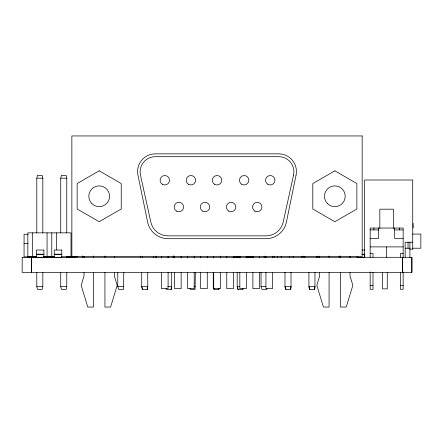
<?xml version="1.0" encoding="UTF-8"?>
<svg xmlns="http://www.w3.org/2000/svg" width="443" height="443" viewBox="0 0 443 443"><rect width="100%" height="100%" fill="white"/><g stroke="black" fill="none" stroke-linecap="round" stroke-linejoin="round"><path stroke-width="0.66" d="M123.807 272.312L123.519 289.5L118.807 289.5L117.772 286.671L117.772 272.312M195.346 272.312L195.064 289.5L190.352 289.5L189.936 288.365M219.119 288.365L219.003 289.5L213.914 289.5L213.255 286.671L213.255 272.312M243.057 288.365L242.947 289.5L237.858 289.5L237.193 286.671L237.193 272.312M266.907 288.365L266.791 289.5L262.079 289.5L261.043 286.671L261.043 272.312M36.791 232.852L36.791 178.18L37.45 175.356L42.163 175.356L42.827 178.18L42.827 232.852M60.735 232.852L60.735 178.18L61.394 175.356L66.107 175.356L66.766 178.18L66.766 232.852M42.827 272.218L42.827 286.577L42.163 289.406L37.45 289.406L36.791 286.577L36.791 272.218M66.766 272.218L66.766 286.577L66.107 289.406L61.394 289.406L60.735 286.577L60.735 272.218M147.087 289.5L147.746 286.671L147.746 272.312M171.026 289.5L171.685 286.671L171.685 272.312M218.626 289.5L218.892 288.365M242.57 289.5L242.83 288.365M290.359 289.5L291.018 286.671L291.018 272.312M314.297 289.5L314.956 286.671L314.956 272.312M36.791 178.18L42.827 178.18M60.735 178.18L66.766 178.18M370.165 229.928L378.649 229.928M394.674 229.928L403.152 229.928M412.649 234.076L420.85 234.076L420.85 248.213L412.649 248.213M28.197 234.264L24.06 234.264L24.06 256.885L36.287 256.885M370.165 238.412L378.649 238.412L378.649 228.045M403.152 238.412L394.674 238.412L394.674 228.045M412.704 242.21L405.162 242.21L405.162 257.289M24.06 243.689L28.136 243.689M370.165 246.895L403.152 246.895M405.262 248.213L409.919 248.213M409.919 249.16L412.743 249.16M361.986 250.035L364.727 250.035M370.165 253.496L372.995 253.496L372.995 257.261M403.152 253.496L400.328 253.496L400.328 257.261M36.337 254.182L43.874 254.182M54.245 254.182L61.787 254.182M361.986 254.182L364.727 254.182L364.727 257.571L357.185 257.571L357.185 256.159M36.337 254.465L43.874 254.465M54.245 254.465L61.787 254.465M362.158 254.465L364.727 254.465M36.73 256.79L27.837 256.79L27.837 232.852L71.007 232.852L71.007 256.79M43.569 256.79L54.517 256.79M61.328 256.79L75.72 256.79M240.156 256.818L238.899 256.818A1.412 1.412 0 0 1 238.533 256.774M303.555 256.818L304.967 256.818L304.967 257.289M317.692 256.818L316.28 256.818L316.28 257.289M43.757 256.885L54.295 256.885M66.86 256.885L77.791 256.885M247.471 256.885L253.435 256.885M233.096 257.101L240.062 257.101M245.92 257.101L253.346 257.101M22.15 257.289L411.901 257.289L411.901 272.373L22.15 272.373L22.2 257.289M66.987 257.571L69.042 257.571L69.042 257.006M370.165 285.541L372.995 285.541M400.328 285.541L403.152 285.541M36.791 286.577L42.827 286.577M60.735 286.577L66.766 286.577M117.772 286.671L123.807 286.671M167.664 286.671L171.685 286.671L171.402 289.5L166.313 289.5L166.053 288.365M194.006 286.671L195.346 286.671M239.879 286.671L237.193 286.671L238.234 289.5M261.043 286.671L265.734 286.671M309.962 289.5L308.926 286.671L308.926 272.312M286.023 289.5L284.982 286.671L284.982 272.312M213.255 286.671L214.29 289.5M142.751 289.5L141.716 286.671L141.716 272.312M173.883 256.004L174.226 257.289M413.175 223.361L413.175 228.073M412.743 249.149L412.704 180.002L364.633 180.002L364.633 257.289M411.857 257.289L411.857 272.373M409.919 242.155L409.919 257.638M408.031 242.205L408.031 248.479M403.152 257.582L403.152 228.045L370.165 228.045L370.165 257.582M403.152 271.902L403.152 289.312L400.328 289.312L400.328 272.434M402.477 257.289L402.477 272.373M402.427 257.289L402.427 272.373M399.387 228.045L399.387 229.928M393.495 228.389L393.495 209.19L379.828 209.19L379.828 228.389M387.254 272.318L387.254 288.864L382.542 288.864L382.542 272.318M386.661 246.895L386.661 257.261M373.936 228.045L373.936 229.928M372.995 272.434L372.995 289.312L370.165 289.312L370.165 271.902M350.009 256.231L350.009 257.593M350.009 272.55L350.009 275.95L352.838 285.375L346.238 307.054L340.584 307.054L340.584 272.478M340.584 255.965L340.584 257.344M339.183 256.076L339.183 257.289M329.083 255.965L329.083 257.344M329.083 272.478L329.083 307.054L323.429 307.054L316.834 285.375L319.658 275.95L319.658 272.55M319.658 256.231L319.658 257.593M318.163 256.076L318.163 257.289M303.084 256.076L303.084 257.289M301.367 256.298L301.367 257.278M293.166 256.298L293.166 257.278M289.395 256.298L289.395 257.278M281.194 256.298L281.194 257.278M277.429 256.298L277.429 257.278M274.173 256.01L274.173 257.289M272.534 256.491L272.534 257.859M272.534 272.224L272.534 288.642L265.933 288.642L265.933 272.224M265.933 256.491L265.933 257.859M264.155 256.076L264.155 257.289M259.476 256.491L259.476 257.859M259.476 272.224L259.476 288.642L252.881 288.642L252.881 272.224M252.881 256.491L252.881 257.859M247.643 256.209L247.643 257.101M246.424 256.491L246.424 257.859M246.424 272.224L246.424 288.642L239.824 288.642L239.824 272.224M239.824 256.491L239.824 257.859M238.799 256.209L238.799 257.101M233.367 256.491L233.367 257.859M233.367 272.224L233.367 288.642L226.772 288.642L226.772 272.224M226.772 256.491L226.772 257.859M220.703 256.076L220.703 257.289M220.315 256.491L220.315 257.859M220.315 272.224L220.315 288.642L213.714 288.642L213.714 272.224M213.714 256.491L213.714 257.859M207.258 256.491L207.258 257.859M207.258 272.224L207.258 288.642L200.662 288.642L200.662 272.224M200.662 256.491L200.662 257.859M194.311 256.076L194.311 257.289M194.206 256.491L194.206 257.859M194.206 272.224L194.206 288.642L187.605 288.642L187.605 272.224M187.605 256.491L187.605 257.859M187.522 256.076L187.522 257.289M181.148 256.491L181.148 257.859M181.148 272.224L181.148 288.642L174.553 288.642L174.553 272.224M174.553 256.491L174.553 257.859M173.855 256.076L173.855 257.289M173.196 256.076L173.196 257.289M168.096 256.491L168.096 257.859M168.096 272.224L168.096 288.642L161.496 288.642L161.496 272.224M161.496 256.491L161.496 257.859M156.512 256.818L156.512 257.289M155.382 256.076L155.382 257.289M153.494 256.818L153.494 257.289M142.186 256.818L142.186 257.289M140.298 256.076L140.298 257.289M114.366 256.231L114.366 257.593M114.366 272.55L114.366 275.95L117.196 285.375L110.6 307.054L104.941 307.054L104.941 272.478M104.941 255.965L104.941 257.344M93.445 255.965L93.445 257.344M93.445 272.478L93.445 307.054L87.786 307.054L81.191 285.375L84.02 275.95L84.02 272.55M84.02 256.231L84.02 257.593M82.564 255.943L82.564 257.289M66.766 256.491L66.766 257.859M56.494 232.852L56.494 249.952M51.781 232.852L51.781 256.79M47.063 232.852L47.063 256.79M44.726 256.818L44.726 257.289M32.549 232.852L32.549 256.79M31.625 257.289L31.625 272.373M31.575 257.289L31.575 272.373M238.899 257.294A1.883 1.883 0 0 1 237.57 256.741M147.746 286.671L147.464 289.5L142.375 289.5L141.716 286.671L147.746 286.671M291.018 286.671L290.735 289.5L285.646 289.5L284.982 286.671L291.018 286.671M314.956 286.671L314.674 289.5L309.585 289.5L308.926 286.671L314.956 286.671M296.068 175.09L286.411 222.07A20.81 20.81 0 0 1 266.027 238.688L168.002 238.688A20.827 20.827 0 0 1 147.613 222.054L137.961 175.09A17.676 17.676 0 0 1 155.277 153.854L278.752 153.854A17.676 17.676 0 0 1 296.068 175.09M293.548 175.09L283.204 222.054A17.593 17.593 0 0 1 266.027 235.859L168.002 235.859A17.593 17.593 0 0 1 150.819 222.054L140.481 175.096A15.151 15.151 0 0 1 155.277 156.684L278.752 156.684A15.151 15.151 0 0 1 293.548 175.09M99.193 170.821L77.154 183.546L77.154 208.996L99.193 221.721L121.232 208.996L121.232 183.546L99.193 170.821M334.836 170.821L312.797 183.546L312.797 208.996L334.836 221.721L356.875 208.996L356.875 183.546L334.836 170.821M362.169 135.946L71.86 135.946L71.86 256.597L362.169 256.597L362.169 135.946M43.874 250.035L36.337 250.035L36.337 257.571L43.874 257.571L43.874 250.035M61.787 250.035L54.245 250.035L54.245 257.571L61.787 257.571L61.787 250.035M327.504 203.603A10.366 10.366 0 0 0 344.848 198.957A10.366 10.366 0 0 0 332.15 186.254A10.366 10.366 0 0 0 327.504 203.603M91.862 203.603A10.366 10.366 0 0 0 109.211 198.957A10.366 10.366 0 0 0 96.508 186.254A10.366 10.366 0 0 0 91.862 203.603M214.656 184.327A4.712 4.712 0 0 0 221.727 180.246A4.712 4.712 0 0 0 214.656 176.164A4.712 4.712 0 0 0 214.656 184.327M188.546 184.327A4.712 4.712 0 0 0 195.618 180.246A4.712 4.712 0 0 0 188.546 176.164A4.712 4.712 0 0 0 188.546 184.327M162.437 184.327A4.712 4.712 0 0 0 169.508 180.246A4.712 4.712 0 0 0 162.437 176.164A4.712 4.712 0 0 0 162.437 184.327M241.806 184.327A4.712 4.712 0 0 0 248.872 180.246A4.712 4.712 0 0 0 241.806 176.164A4.712 4.712 0 0 0 241.806 184.327M267.915 184.327A4.712 4.712 0 0 0 274.981 180.246A4.712 4.712 0 0 0 267.915 176.164A4.712 4.712 0 0 0 267.915 184.327M254.858 211.095A4.712 4.712 0 0 0 261.929 207.014A4.712 4.712 0 0 0 254.858 202.933A4.712 4.712 0 0 0 254.858 211.095M228.749 211.095A4.712 4.712 0 0 0 235.82 207.014A4.712 4.712 0 0 0 228.749 202.933A4.712 4.712 0 0 0 228.749 211.095M202.639 211.095A4.712 4.712 0 0 0 209.711 207.014A4.712 4.712 0 0 0 202.639 202.933A4.712 4.712 0 0 0 202.639 211.095M176.53 211.095A4.712 4.712 0 0 0 183.601 207.014A4.712 4.712 0 0 0 176.53 202.933A4.712 4.712 0 0 0 176.53 211.095"/></g></svg>
